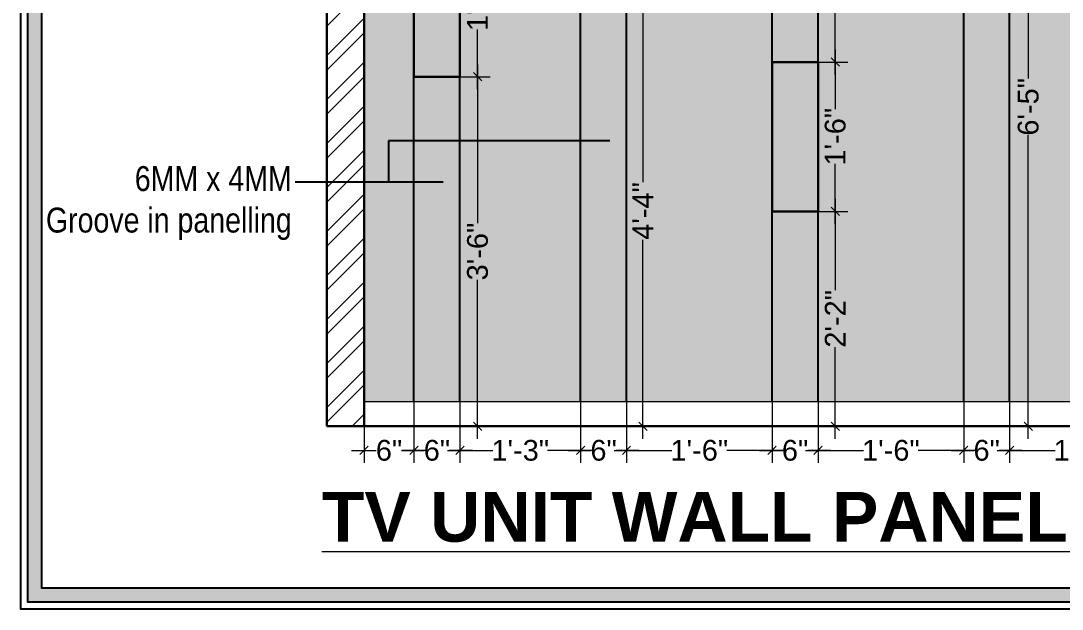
# Model space of a CAD drawing. Header units: millimetres. Extents: x 143362 to 145167, y -178521 to -176194.
# Drawn here: x 144122.3 to 144247.8, y -176871.5 to -176800.6 of the extents above; entities that cross this region are included whole.
import ezdxf
from ezdxf import colors
from ezdxf.entities.mleader import LeaderData, LeaderLine
from ezdxf.math import Vec2, Vec3

# ---------------------------------------------------------------- set-up
doc = ezdxf.new("R2010")
doc.units = ezdxf.units.MM
doc.header["$MEASUREMENT"] = 0
doc.header["$PDMODE"] = 2
doc.layers.get('Defpoints').update_dxf_attribs({"color": 220})
for name, color, linetype, lineweight in [('DIM.', 250, 'Continuous', 13), ('FURNITURE', 32, 'Continuous', 9), ('NAME PLATE', 7, 'Continuous', 25), ('Text', 7, 'Continuous', 15), ('W-HATCH', 8, 'Continuous', 5), ('wall', 7, 'Continuous', 30)]:
    doc.layers.add(name, color=color, linetype=linetype, lineweight=lineweight)
doc.layers.add('GROUND FLOOR  ( HATCH )', color=7, linetype='Continuous')
doc.styles.add('Aerial', font='arial.ttf')
doc.styles.get("Standard").update_dxf_attribs({"font": 'arial.ttf', "height": 6})
doc.styles.add('style4', font='ARIALN.TTF')
doc.dimstyles.new('Cn_BT_9 ( BOLD )', dxfattribs={"dimtxt": 2.5, "dimasz": 1, "dimexe": 1.5, "dimexo": 0, "dimgap": 0.09, "dimtad": 0, "dimdec": 0, "dimzin": 3, "dimdsep": 46, "dimlunit": 4, "dimtxsty": 'Aerial', "dimblk": 'OBLIQUE', "dimcen": 0.09, "dimdle": 1.5, "dimclrd": 1, "dimclre": 1, "dimclrt": 5, "dimadec": 0, "dimazin": 0, "dimtfac": 0.75, "dimtdec": 0, "dimtofl": 0, "dimtmove": 0, "dimatfit": 3, "dimldrblk": 'OBLIQUE', "dimfxl": 0, "dimtolj": 1, "dimtzin": 0, "dimlwd": 15, "dimlwe": 15, "dimarcsym": 0})

# ---------------------------------------------------------------- blocks, each defined once
blk = doc.blocks.new('_Oblique')
at = {"layer": 'wall', "color": 0, "lineweight": -2}
blk.add_line((-0.5, -0.5), (0.5, 0.5), dxfattribs=at)
blk = doc.blocks.new('*D233')
at = {"layer": 'Defpoints', "color": 0, "ltscale": 10, "transparency": 16777216}
for p in [(144163.68, -176846.48, -0.13), (144169.68, -176846.48, -0.13), (144169.68, -176852.39)]:
    blk.add_point(p, dxfattribs=at)
at = {"layer": 'FURNITURE', "color": 1, "lineweight": 15, "ltscale": 10, "transparency": 16777216}
for p, q in [((144163.68, -176846.48), (144163.68, -176853.89)), ((144169.68, -176846.48), (144169.68, -176853.89)), ((144162.18, -176852.39), (144165.15, -176852.39)), ((144171.18, -176852.39), (144168.21, -176852.39))]:
    blk.add_line(p, q, dxfattribs=at)
at = {"layer": 'FURNITURE', "color": 1, "lineweight": 15, "ltscale": 10, "transparency": 16777216, "rotation": 180}
blk.add_blockref('_Oblique', (144163.68, -176852.39), dxfattribs=at)
at = {"layer": 'FURNITURE', "color": 1, "lineweight": 15, "ltscale": 10, "transparency": 16777216}
blk.add_blockref('_Oblique', (144169.68, -176852.39), dxfattribs=at)
at = {"layer": 'FURNITURE', "color": 5, "ltscale": 10, "transparency": 16777216, "insert": (144166.68, -176852.39), "char_height": 2.5, "attachment_point": 5, "style": 'Aerial'}
blk.add_mtext('\\A1;6"', dxfattribs=at)
blk = doc.blocks.new('*D234')
at = {"layer": 'Defpoints', "color": 0, "ltscale": 10, "transparency": 16777216}
for p in [(144169.68, -176846.48, -0.13), (144175.22, -176846.48, -0.13), (144175.22, -176852.39)]:
    blk.add_point(p, dxfattribs=at)
at = {"layer": 'FURNITURE', "color": 1, "lineweight": 15, "ltscale": 10, "transparency": 16777216}
for p, q in [((144169.68, -176846.48), (144169.68, -176853.89)), ((144175.22, -176846.48), (144175.22, -176853.89)), ((144168.18, -176852.39), (144170.91, -176852.39)), ((144176.72, -176852.39), (144173.98, -176852.39))]:
    blk.add_line(p, q, dxfattribs=at)
at = {"layer": 'FURNITURE', "color": 1, "lineweight": 15, "ltscale": 10, "transparency": 16777216, "rotation": 180}
blk.add_blockref('_Oblique', (144169.68, -176852.39), dxfattribs=at)
at = {"layer": 'FURNITURE', "color": 1, "lineweight": 15, "ltscale": 10, "transparency": 16777216}
blk.add_blockref('_Oblique', (144175.22, -176852.39), dxfattribs=at)
at = {"layer": 'FURNITURE', "color": 5, "ltscale": 10, "transparency": 16777216, "insert": (144172.45, -176852.39), "char_height": 2.5, "attachment_point": 5, "style": 'Aerial'}
blk.add_mtext('\\A1;6"', dxfattribs=at)
blk = doc.blocks.new('*D235')
at = {"layer": 'Defpoints', "color": 0, "ltscale": 10, "transparency": 16777216}
for p in [(144175.22, -176846.48, -0.13), (144189.76, -176846.48, -0.13), (144189.76, -176852.39)]:
    blk.add_point(p, dxfattribs=at)
at = {"layer": 'FURNITURE', "color": 1, "lineweight": 15, "ltscale": 10, "transparency": 16777216}
for p, q in [((144175.22, -176846.48), (144175.22, -176853.89)), ((144189.76, -176846.48), (144189.76, -176853.89)), ((144173.72, -176852.39), (144179.19, -176852.39)), ((144191.26, -176852.39), (144185.78, -176852.39))]:
    blk.add_line(p, q, dxfattribs=at)
at = {"layer": 'FURNITURE', "color": 1, "lineweight": 15, "ltscale": 10, "transparency": 16777216, "rotation": 180}
blk.add_blockref('_Oblique', (144175.22, -176852.39), dxfattribs=at)
at = {"layer": 'FURNITURE', "color": 1, "lineweight": 15, "ltscale": 10, "transparency": 16777216}
blk.add_blockref('_Oblique', (144189.76, -176852.39), dxfattribs=at)
at = {"layer": 'FURNITURE', "color": 5, "ltscale": 10, "transparency": 16777216, "insert": (144182.49, -176852.39), "char_height": 2.5, "attachment_point": 5, "style": 'Aerial'}
blk.add_mtext('\\A1;1\'-3"', dxfattribs=at)
blk = doc.blocks.new('*D236')
at = {"layer": 'Defpoints', "color": 0, "ltscale": 10, "transparency": 16777216}
for p in [(144189.76, -176846.48, -0.13), (144195.29, -176846.48, -0.13), (144195.29, -176852.39)]:
    blk.add_point(p, dxfattribs=at)
at = {"layer": 'FURNITURE', "color": 1, "lineweight": 15, "ltscale": 10, "transparency": 16777216}
for p, q in [((144189.76, -176846.48), (144189.76, -176853.89)), ((144195.29, -176846.48), (144195.29, -176853.89)), ((144188.26, -176852.39), (144190.99, -176852.39)), ((144196.79, -176852.39), (144194.06, -176852.39))]:
    blk.add_line(p, q, dxfattribs=at)
at = {"layer": 'FURNITURE', "color": 1, "lineweight": 15, "ltscale": 10, "transparency": 16777216, "rotation": 180}
blk.add_blockref('_Oblique', (144189.76, -176852.39), dxfattribs=at)
at = {"layer": 'FURNITURE', "color": 1, "lineweight": 15, "ltscale": 10, "transparency": 16777216}
blk.add_blockref('_Oblique', (144195.29, -176852.39), dxfattribs=at)
at = {"layer": 'FURNITURE', "color": 5, "ltscale": 10, "transparency": 16777216, "insert": (144192.53, -176852.39), "char_height": 2.5, "attachment_point": 5, "style": 'Aerial'}
blk.add_mtext('\\A1;6"', dxfattribs=at)
blk = doc.blocks.new('*D237')
at = {"layer": 'Defpoints', "color": 0, "ltscale": 10, "transparency": 16777216}
for p in [(144195.29, -176846.48, -0.13), (144212.83, -176846.48, -0.13), (144212.83, -176852.39)]:
    blk.add_point(p, dxfattribs=at)
at = {"layer": 'FURNITURE', "color": 1, "lineweight": 15, "ltscale": 10, "transparency": 16777216}
for p, q in [((144195.29, -176846.48), (144195.29, -176853.89)), ((144212.83, -176846.48), (144212.83, -176853.89)), ((144193.79, -176852.39), (144200.77, -176852.39)), ((144214.33, -176852.39), (144207.36, -176852.39))]:
    blk.add_line(p, q, dxfattribs=at)
at = {"layer": 'FURNITURE', "color": 1, "lineweight": 15, "ltscale": 10, "transparency": 16777216, "rotation": 180}
blk.add_blockref('_Oblique', (144195.29, -176852.39), dxfattribs=at)
at = {"layer": 'FURNITURE', "color": 1, "lineweight": 15, "ltscale": 10, "transparency": 16777216}
blk.add_blockref('_Oblique', (144212.83, -176852.39), dxfattribs=at)
at = {"layer": 'FURNITURE', "color": 5, "ltscale": 10, "transparency": 16777216, "insert": (144204.06, -176852.39), "char_height": 2.5, "attachment_point": 5, "style": 'Aerial'}
blk.add_mtext('\\A1;1\'-6"', dxfattribs=at)
blk = doc.blocks.new('*D238')
at = {"layer": 'Defpoints', "color": 0, "ltscale": 10, "transparency": 16777216}
for p in [(144212.83, -176846.48, -0.13), (144218.37, -176846.48, -0.13), (144218.37, -176852.39)]:
    blk.add_point(p, dxfattribs=at)
at = {"layer": 'FURNITURE', "color": 1, "lineweight": 15, "ltscale": 10, "transparency": 16777216}
for p, q in [((144212.83, -176846.48), (144212.83, -176853.89)), ((144218.37, -176846.48), (144218.37, -176853.89)), ((144211.33, -176852.39), (144214.07, -176852.39)), ((144219.87, -176852.39), (144217.14, -176852.39))]:
    blk.add_line(p, q, dxfattribs=at)
at = {"layer": 'FURNITURE', "color": 1, "lineweight": 15, "ltscale": 10, "transparency": 16777216, "rotation": 180}
blk.add_blockref('_Oblique', (144212.83, -176852.39), dxfattribs=at)
at = {"layer": 'FURNITURE', "color": 1, "lineweight": 15, "ltscale": 10, "transparency": 16777216}
blk.add_blockref('_Oblique', (144218.37, -176852.39), dxfattribs=at)
at = {"layer": 'FURNITURE', "color": 5, "ltscale": 10, "transparency": 16777216, "insert": (144215.6, -176852.39), "char_height": 2.5, "attachment_point": 5, "style": 'Aerial'}
blk.add_mtext('\\A1;6"', dxfattribs=at)
blk = doc.blocks.new('*D239')
at = {"layer": 'Defpoints', "color": 0, "ltscale": 10, "transparency": 16777216}
for p in [(144218.37, -176846.48, -0.13), (144235.91, -176846.48, -0.13), (144235.91, -176852.39)]:
    blk.add_point(p, dxfattribs=at)
at = {"layer": 'FURNITURE', "color": 1, "lineweight": 15, "ltscale": 10, "transparency": 16777216}
for p, q in [((144218.37, -176846.48), (144218.37, -176853.89)), ((144235.91, -176846.48), (144235.91, -176853.89)), ((144216.87, -176852.39), (144223.85, -176852.39)), ((144237.41, -176852.39), (144230.44, -176852.39))]:
    blk.add_line(p, q, dxfattribs=at)
at = {"layer": 'FURNITURE', "color": 1, "lineweight": 15, "ltscale": 10, "transparency": 16777216, "rotation": 180}
blk.add_blockref('_Oblique', (144218.37, -176852.39), dxfattribs=at)
at = {"layer": 'FURNITURE', "color": 1, "lineweight": 15, "ltscale": 10, "transparency": 16777216}
blk.add_blockref('_Oblique', (144235.91, -176852.39), dxfattribs=at)
at = {"layer": 'FURNITURE', "color": 5, "ltscale": 10, "transparency": 16777216, "insert": (144227.14, -176852.39), "char_height": 2.5, "attachment_point": 5, "style": 'Aerial'}
blk.add_mtext('\\A1;1\'-6"', dxfattribs=at)
blk = doc.blocks.new('*D240')
at = {"layer": 'Defpoints', "color": 0, "ltscale": 10, "transparency": 16777216}
for p in [(144235.91, -176846.48, -0.13), (144241.45, -176846.48, -0.13), (144241.45, -176852.39)]:
    blk.add_point(p, dxfattribs=at)
at = {"layer": 'FURNITURE', "color": 1, "lineweight": 15, "ltscale": 10, "transparency": 16777216}
for p, q in [((144235.91, -176846.48), (144235.91, -176853.89)), ((144241.45, -176846.48), (144241.45, -176853.89)), ((144234.41, -176852.39), (144237.15, -176852.39)), ((144242.95, -176852.39), (144240.21, -176852.39))]:
    blk.add_line(p, q, dxfattribs=at)
at = {"layer": 'FURNITURE', "color": 1, "lineweight": 15, "ltscale": 10, "transparency": 16777216, "rotation": 180}
blk.add_blockref('_Oblique', (144235.91, -176852.39), dxfattribs=at)
at = {"layer": 'FURNITURE', "color": 1, "lineweight": 15, "ltscale": 10, "transparency": 16777216}
blk.add_blockref('_Oblique', (144241.45, -176852.39), dxfattribs=at)
at = {"layer": 'FURNITURE', "color": 5, "ltscale": 10, "transparency": 16777216, "insert": (144238.68, -176852.39), "char_height": 2.5, "attachment_point": 5, "style": 'Aerial'}
blk.add_mtext('\\A1;6"', dxfattribs=at)
blk = doc.blocks.new('*D241')
at = {"layer": 'Defpoints', "color": 0, "ltscale": 10, "transparency": 16777216}
for p in [(144241.45, -176846.48, -0.13), (144258.99, -176846.48, -1.01), (144258.99, -176852.39)]:
    blk.add_point(p, dxfattribs=at)
at = {"layer": 'FURNITURE', "color": 1, "lineweight": 15, "ltscale": 10, "transparency": 16777216}
for p, q in [((144241.45, -176846.48), (144241.45, -176853.89)), ((144258.99, -176846.48), (144258.99, -176853.89)), ((144239.95, -176852.39), (144246.92, -176852.39)), ((144260.49, -176852.39), (144253.51, -176852.39))]:
    blk.add_line(p, q, dxfattribs=at)
at = {"layer": 'FURNITURE', "color": 1, "lineweight": 15, "ltscale": 10, "transparency": 16777216, "rotation": 180}
blk.add_blockref('_Oblique', (144241.45, -176852.39), dxfattribs=at)
at = {"layer": 'FURNITURE', "color": 1, "lineweight": 15, "ltscale": 10, "transparency": 16777216}
blk.add_blockref('_Oblique', (144258.99, -176852.39), dxfattribs=at)
at = {"layer": 'FURNITURE', "color": 5, "ltscale": 10, "transparency": 16777216, "insert": (144250.22, -176852.39), "char_height": 2.5, "attachment_point": 5, "style": 'Aerial'}
blk.add_mtext('\\A1;1\'-6"', dxfattribs=at)
blk = doc.blocks.new('*D248')
at = {"layer": 'Defpoints', "color": 0, "ltscale": 10, "transparency": 16777216}
for p in [(144175.22, -176807.36, -0.13), (144175.22, -176849.48), (144177.35, -176849.48)]:
    blk.add_point(p, dxfattribs=at)
at = {"layer": 'FURNITURE', "color": 1, "lineweight": 15, "ltscale": 10, "transparency": 16777216}
for p, q in [((144177.35, -176805.86), (144177.35, -176825.01)), ((144175.22, -176807.36), (144178.85, -176807.36)), ((144177.35, -176850.98), (144177.35, -176831.83)), ((144175.22, -176849.48), (144178.85, -176849.48))]:
    blk.add_line(p, q, dxfattribs=at)
for p, rotation in [((144177.35, -176807.36), 90), ((144177.35, -176849.48), 270)]:
    blk.add_blockref('_Oblique', p, dxfattribs=dict(at, rotation=rotation))
at = {"layer": 'FURNITURE', "color": 5, "ltscale": 10, "transparency": 16777216, "insert": (144177.35, -176828.42), "char_height": 2.5, "attachment_point": 5, "rotation": 90, "style": 'Aerial'}
blk.add_mtext('\\A1;3\'-6"', dxfattribs=at)
blk = doc.blocks.new('*D249')
at = {"layer": 'Defpoints', "color": 0, "ltscale": 10, "transparency": 16777216}
for p in [(144175.22, -176789.36, -0.13), (144177.35, -176789.36), (144175.22, -176807.36, -0.13)]:
    blk.add_point(p, dxfattribs=at)
at = {"layer": 'FURNITURE', "color": 1, "lineweight": 15, "ltscale": 10, "transparency": 16777216}
for p, q in [((144177.35, -176787.86), (144177.35, -176795.07)), ((144175.22, -176789.36), (144178.85, -176789.36)), ((144177.35, -176808.86), (144177.35, -176801.66)), ((144175.22, -176807.36), (144178.85, -176807.36))]:
    blk.add_line(p, q, dxfattribs=at)
for p, rotation in [((144177.35, -176789.36), 90), ((144177.35, -176807.36), 270)]:
    blk.add_blockref('_Oblique', p, dxfattribs=dict(at, rotation=rotation))
at = {"layer": 'FURNITURE', "color": 5, "ltscale": 10, "transparency": 16777216, "insert": (144177.35, -176798.36), "char_height": 2.5, "attachment_point": 5, "rotation": 90, "style": 'Aerial'}
blk.add_mtext('\\A1;1\'-6"', dxfattribs=at)
blk = doc.blocks.new('*D257')
at = {"layer": 'Defpoints', "color": 0, "ltscale": 10, "transparency": 16777216}
for p in [(144195.29, -176797.58, -1.01), (144195.29, -176849.48), (144197.26, -176849.48)]:
    blk.add_point(p, dxfattribs=at)
at = {"layer": 'FURNITURE', "color": 1, "lineweight": 15, "ltscale": 10, "transparency": 16777216}
for p, q in [((144197.26, -176796.08), (144197.26, -176820.07)), ((144195.29, -176797.58), (144198.76, -176797.58)), ((144197.26, -176850.98), (144197.26, -176826.99)), ((144195.29, -176849.48), (144198.76, -176849.48))]:
    blk.add_line(p, q, dxfattribs=at)
for p, rotation in [((144197.26, -176797.58), 90), ((144197.26, -176849.48), 270)]:
    blk.add_blockref('_Oblique', p, dxfattribs=dict(at, rotation=rotation))
at = {"layer": 'FURNITURE', "color": 5, "ltscale": 10, "transparency": 16777216, "insert": (144197.26, -176823.53), "char_height": 2.5, "attachment_point": 5, "rotation": 90, "style": 'Aerial'}
blk.add_mtext('\\A1;4\'-4"', dxfattribs=at)
blk = doc.blocks.new('*D260')
at = {"layer": 'Defpoints', "color": 0, "ltscale": 10, "transparency": 16777216}
for p in [(144218.37, -176762.48, -0.13), (144218.37, -176805.58, -0.88), (144220.44, -176805.58)]:
    blk.add_point(p, dxfattribs=at)
at = {"layer": 'FURNITURE', "color": 1, "lineweight": 15, "ltscale": 10, "transparency": 16777216}
for p, q in [((144220.44, -176760.98), (144220.44, -176780.62)), ((144218.37, -176762.48), (144221.94, -176762.48)), ((144220.44, -176807.08), (144220.44, -176787.44)), ((144218.37, -176805.58), (144221.94, -176805.58))]:
    blk.add_line(p, q, dxfattribs=at)
for p, rotation in [((144220.44, -176762.48), 90), ((144220.44, -176805.58), 270)]:
    blk.add_blockref('_Oblique', p, dxfattribs=dict(at, rotation=rotation))
at = {"layer": 'FURNITURE', "color": 5, "ltscale": 10, "transparency": 16777216, "insert": (144220.44, -176784.03), "char_height": 2.5, "attachment_point": 5, "rotation": 90, "style": 'Aerial'}
blk.add_mtext('\\A1;3\'-7"', dxfattribs=at)
blk = doc.blocks.new('*D261')
at = {"layer": 'Defpoints', "color": 0, "ltscale": 10, "transparency": 16777216}
for p in [(144218.37, -176805.58, -0.88), (144218.37, -176823.58, -0.88), (144220.44, -176823.58)]:
    blk.add_point(p, dxfattribs=at)
at = {"layer": 'FURNITURE', "color": 1, "lineweight": 15, "ltscale": 10, "transparency": 16777216}
for p, q in [((144220.44, -176804.08), (144220.44, -176811.28)), ((144218.37, -176805.58), (144221.94, -176805.58)), ((144220.44, -176825.08), (144220.44, -176817.87)), ((144218.37, -176823.58), (144221.94, -176823.58))]:
    blk.add_line(p, q, dxfattribs=at)
for p, rotation in [((144220.44, -176805.58), 90), ((144220.44, -176823.58), 270)]:
    blk.add_blockref('_Oblique', p, dxfattribs=dict(at, rotation=rotation))
at = {"layer": 'FURNITURE', "color": 5, "ltscale": 10, "transparency": 16777216, "insert": (144220.44, -176814.58), "char_height": 2.5, "attachment_point": 5, "rotation": 90, "style": 'Aerial'}
blk.add_mtext('\\A1;1\'-6"', dxfattribs=at)
blk = doc.blocks.new('*D262')
at = {"layer": 'Defpoints', "color": 0, "ltscale": 10, "transparency": 16777216}
for p in [(144218.37, -176823.58, -0.88), (144218.37, -176849.48, -0.13), (144220.44, -176849.48)]:
    blk.add_point(p, dxfattribs=at)
at = {"layer": 'FURNITURE', "color": 1, "lineweight": 15, "ltscale": 10, "transparency": 16777216}
for p, q in [((144220.44, -176822.08), (144220.44, -176833.09)), ((144218.37, -176823.58), (144221.94, -176823.58)), ((144220.44, -176850.98), (144220.44, -176839.96)), ((144218.37, -176849.48), (144221.94, -176849.48))]:
    blk.add_line(p, q, dxfattribs=at)
for p, rotation in [((144220.44, -176823.58), 90), ((144220.44, -176849.48), 270)]:
    blk.add_blockref('_Oblique', p, dxfattribs=dict(at, rotation=rotation))
at = {"layer": 'FURNITURE', "color": 5, "ltscale": 10, "transparency": 16777216, "insert": (144220.44, -176836.53), "char_height": 2.5, "attachment_point": 5, "rotation": 90, "style": 'Aerial'}
blk.add_mtext('\\A1;2\'-2"', dxfattribs=at)
blk = doc.blocks.new('*D265')
at = {"layer": 'Defpoints', "color": 0, "ltscale": 10, "transparency": 16777216}
for p in [(144241.45, -176772.48, -0.13), (144241.45, -176849.48), (144243.69, -176849.48)]:
    blk.add_point(p, dxfattribs=at)
at = {"layer": 'FURNITURE', "color": 1, "lineweight": 15, "ltscale": 10, "transparency": 16777216}
for p, q in [((144243.69, -176770.98), (144243.69, -176807.56)), ((144241.45, -176772.48), (144245.19, -176772.48)), ((144243.69, -176850.98), (144243.69, -176814.4)), ((144241.45, -176849.48), (144245.19, -176849.48))]:
    blk.add_line(p, q, dxfattribs=at)
for p, rotation in [((144243.69, -176772.48), 90), ((144243.69, -176849.48), 270)]:
    blk.add_blockref('_Oblique', p, dxfattribs=dict(at, rotation=rotation))
at = {"layer": 'FURNITURE', "color": 5, "ltscale": 10, "transparency": 16777216, "insert": (144243.69, -176810.98), "char_height": 2.5, "attachment_point": 5, "rotation": 90, "style": 'Aerial'}
blk.add_mtext('\\A1;6\'-5"', dxfattribs=at)
blk = doc.blocks.new('LAYOUT FILE')
at = {"layer": 'NAME PLATE', "true_color": 0xd39e00}
h = blk.add_hatch(color=42, dxfattribs=at)
h.paths.add_polyline_path([(3346889.83, -513806.18), (3346889.83, -514260.7), (3347535.56, -514260.7), (3347535.56, -513806.18)])
h.paths.add_polyline_path([(3346894.36, -513810.71), (3347531.03, -513810.71), (3347531.03, -514256.17), (3346894.36, -514256.17)], flags=16)
at = {"layer": 'NAME PLATE', "color": 42, "true_color": 0xd39e00}
for points in [[(3346887.56, -513803.91), (3347537.83, -513803.91), (3347537.83, -514262.96), (3346887.56, -514262.96)], [(3346889.83, -513806.18), (3347535.56, -513806.18), (3347535.56, -514260.7), (3346889.83, -514260.7)], [(3346894.36, -513810.71), (3347531.03, -513810.71), (3347531.03, -514256.17), (3346894.36, -514256.17)]]:
    blk.add_lwpolyline(points, close=True, dxfattribs=at)

msp = doc.modelspace()

# ---------------------------------------------------------------- hatches: boundary and pattern name
at = {"layer": 'GROUND FLOOR  ( HATCH )', "ltscale": 10, "true_color": 0xf9f8f6}
h = msp.add_hatch(color=7, dxfattribs=at)
h.dxf.hatch_style = 1
h.paths.add_polyline_path([(144313.68, -176750.48), (144306.68, -176750.48), (144306.68, -176755.48), (144305.68, -176755.48), (144305.68, -176731.48), (144282.06, -176731.48), (144282.06, -176730.99), (144282.06, -176728.48), (144264.53, -176728.48), (144264.53, -176731.99), (144264.53, -176732.48), (144258.99, -176732.48), (144258.99, -176731.99), (144258.99, -176731.48), (144218.37, -176731.48), (144218.37, -176731.99), (144218.37, -176732.48), (144212.83, -176732.48), (144212.83, -176731.99), (144212.83, -176728.48), (144195.29, -176728.48), (144195.29, -176730.99), (144195.29, -176730.99), (144195.29, -176731.48), (144163.68, -176731.48), (144163.68, -176846.48), (144313.68, -176846.48)])
at = {"layer": 'W-HATCH', "ltscale": 10}
h = msp.add_hatch(dxfattribs=at)
h.set_pattern_fill('ANSI32', color=256, scale=10, style=0)
h.set_pattern_definition([(45, (385.6663, -661.9898), (-2.65165043, 2.65165043), []), (45, (387.434, -661.9898), (-2.65165043, 2.65165043), [])])
h.paths.add_polyline_path([(144163.68, -176725.48), (144159.18, -176725.48), (144159.18, -176849.48), (144163.68, -176849.48)])

# ---------------------------------------------------------------- linework, layer by layer
at = {"layer": 'FURNITURE', "lineweight": 25, "ltscale": 10}
for p, q in [((144169.68, -176846.48, -0.13), (144169.68, -176731.48, -0.13)), ((144175.22, -176846.48, -0.13), (144175.22, -176731.48, -0.13)), ((144189.76, -176846.48, -1.01), (144189.76, -176731.48, -1.01)), ((144195.29, -176846.48, -1.01), (144195.29, -176731.48, -1.01)), ((144212.83, -176846.48, -0.13), (144212.83, -176731.38, -0.13)), ((144218.37, -176846.48, -0.13), (144218.37, -176731.38, -0.13)), ((144235.91, -176846.48, -0.13), (144235.91, -176731.48, -0.13)), ((144241.45, -176846.48, -0.13), (144241.45, -176731.48, -0.13))]:
    msp.add_line(p, q, dxfattribs=at)
at = {"layer": 'FURNITURE', "ltscale": 10}
msp.add_line((144163.68, -176846.48, -0.13), (144313.68, -176846.48, -0.13), dxfattribs=at)
at = {"layer": 'FURNITURE', "color": 251, "lineweight": 30, "ltscale": 10, "true_color": 0x636466}
for points, elevation in [([(144169.68, -176807.36), (144175.22, -176807.36), (144175.22, -176789.36), (144169.68, -176789.36)], -0.13), ([(144212.83, -176823.58), (144218.37, -176823.58), (144218.37, -176805.58), (144212.83, -176805.58)], -0.88)]:
    msp.add_lwpolyline(points, close=True, dxfattribs=dict(at, elevation=elevation))
at = {"layer": 'wall', "lineweight": 30}
for p, q in [((144159.18, -176725.48, -0.25), (144159.18, -176849.48, -0.25)), ((144163.68, -176725.48, -0.25), (144163.68, -176849.48, -0.25)), ((144318.18, -176849.48, -0.13), (144159.18, -176849.48, -0.13))]:
    msp.add_line(p, q, dxfattribs=at)

# ---------------------------------------------------------------- block references
at = {"layer": 'NAME PLATE', "lineweight": 0, "xscale": 0.3716284634624144, "yscale": 0.3716284634624144, "zscale": 0.3716284634624144}
msp.add_blockref('LAYOUT FILE', (-1099676.36, 14243.23, 0.13), dxfattribs=at)

# ---------------------------------------------------------------- texts
at = {"layer": 'DIM.', "color": 1, "insert": (144158.59, -176857.39), "char_height": 6, "attachment_point": 1}
msp.add_mtext_dynamic_manual_height_columns('{\\fArial|b1|i0|c0|p34;\\LTV UNIT WALL PANELLING - DETAIL}', width=153.7705, gutter_width=1, heights=[0], dxfattribs=at)

# ---------------------------------------------------------------- dimensions: what is measured, and where the dimension line sits
at = {"layer": 'FURNITURE', "ltscale": 10}
for base, p1, p2, picture, middle in [((144220.44, -176805.58), (144218.37, -176762.48, -0.13), (144218.37, -176805.58, -0.88), '*D260', (144220.44, -176784.03)), ((144243.69, -176849.48), (144241.45, -176772.48, -0.13), (144241.45, -176849.48), '*D265', (144243.69, -176810.98)), ((144177.35, -176789.36), (144175.22, -176807.36, -0.13), (144175.22, -176789.36, -0.13), '*D249', (144177.35, -176798.36)), ((144197.26, -176849.48), (144195.29, -176797.58, -1.01), (144195.29, -176849.48), '*D257', (144197.26, -176823.53)), ((144220.44, -176823.58), (144218.37, -176805.58, -0.88), (144218.37, -176823.58, -0.88), '*D261', (144220.44, -176814.58)), ((144220.44, -176849.48), (144218.37, -176823.58, -0.88), (144218.37, -176849.48, -0.13), '*D262', (144220.44, -176836.53))]:
    dim = msp.add_linear_dim(base=base, p1=p1, p2=p2, angle=90, dimstyle='Cn_BT_9 ( BOLD )', override={"dimtmove": 1}, dxfattribs=at)
    dim.commit()
    dim.dimension.update_dxf_attribs({"geometry": picture, "text_midpoint": middle})
dim = msp.add_linear_dim(base=(144177.35, -176849.48), p1=(144175.22, -176807.36, -0.13), p2=(144175.22, -176849.48), angle=90, dimstyle='Cn_BT_9 ( BOLD )', dxfattribs=at)
dim.commit()
dim.dimension.update_dxf_attribs({"geometry": '*D248', "text_midpoint": (144177.35, -176828.42)})
dim = msp.add_linear_dim(base=(144169.68, -176852.39), p1=(144163.68, -176846.48, -0.13), p2=(144169.68, -176846.48, -0.13), dimstyle='Cn_BT_9 ( BOLD )', dxfattribs=at)
dim.commit()
dim.dimension.update_dxf_attribs({"geometry": '*D233', "text_midpoint": (144166.68, -176852.39)})
for base, p1, p2, picture, middle in [((144175.22, -176852.39), (144169.68, -176846.48, -0.13), (144175.22, -176846.48, -0.13), '*D234', (144172.45, -176852.39)), ((144189.76, -176852.39), (144175.22, -176846.48, -0.13), (144189.76, -176846.48, -0.13), '*D235', (144182.49, -176852.39)), ((144195.29, -176852.39), (144189.76, -176846.48, -0.13), (144195.29, -176846.48, -0.13), '*D236', (144192.53, -176852.39)), ((144212.83, -176852.39), (144195.29, -176846.48, -0.13), (144212.83, -176846.48, -0.13), '*D237', (144204.06, -176852.39)), ((144218.37, -176852.39), (144212.83, -176846.48, -0.13), (144218.37, -176846.48, -0.13), '*D238', (144215.6, -176852.39)), ((144235.91, -176852.39), (144218.37, -176846.48, -0.13), (144235.91, -176846.48, -0.13), '*D239', (144227.14, -176852.39)), ((144241.45, -176852.39), (144235.91, -176846.48, -0.13), (144241.45, -176846.48, -0.13), '*D240', (144238.68, -176852.39)), ((144258.99, -176852.39), (144241.45, -176846.48, -0.13), (144258.99, -176846.48, -1.01), '*D241', (144250.22, -176852.39))]:
    dim = msp.add_linear_dim(base=base, p1=p1, p2=p2, dimstyle='Cn_BT_9 ( BOLD )', override={"dimtmove": 1}, dxfattribs=at)
    dim.commit()
    dim.dimension.update_dxf_attribs({"geometry": picture, "text_midpoint": middle})

# ---------------------------------------------------------------- leaders
at = {"layer": 'Text', "color": 1, "lineweight": 0, "ltscale": 20}
ml = msp.add_multileader_mtext('Standard', dxfattribs=at)
ml.set_content('', color=1, style='style4')
ml.set_leader_properties()
ml.build(insert=Vec2(0, 0))
ml.multileader.update_dxf_attribs({"dogleg_length": 2.02, "arrow_head_size": 2})
ctx = ml.context
ctx.base_point, ctx.char_height, ctx.arrow_head_size, ctx.landing_gap_size, ctx.plane_origin, ctx.plane_x_axis, ctx.plane_y_axis = Vec3(144166.63, -176820.87, -1.01), 3, 2, 0.4, Vec3(144183.32, -176815.07, -1.01), Vec3(0, 1), Vec3(-1, 0)
ctx.text_align_type = 2
notes = []
notes.append((ctx, [(0, (1, 1, 0), (144166.63, -176815.07, -1.01), (0, -1), 5, [(0, [(144195.29, -176815.07, -1.01)], 0, [])])]))
ctx.mtext.insert, ctx.mtext.text_direction, ctx.mtext.rotation, ctx.mtext.alignment = Vec3(144165.13, -176820.47, -1.01), Vec3(0, 1), 1.570796, 3
ml = msp.add_multileader_mtext('Standard', dxfattribs=at)
ml.set_content('6MM x 4MM\\PGroove in panelling', color=1, style='style4')
ml.set_leader_properties()
ml.build(insert=Vec2(0, 0))
ml.multileader.update_dxf_attribs({"dogleg_length": 2.02, "arrow_head_size": 2})
ctx = ml.context
ctx.base_point, ctx.char_height, ctx.arrow_head_size, ctx.landing_gap_size, ctx.plane_origin = Vec3(144125.38, -176820.07, -0.13), 3, 2, 0.4, Vec3(144216.6, -176820.07, -0.13)
ctx.text_align_type = 2
notes.append((ctx, [(0, (1, 1, 0), (144157.39, -176820.07, -0.13), (-1, 0), 2.02, [(0, [(144175.22, -176820.07, -0.13)], 0, [])])]))
ctx.mtext.insert, ctx.mtext.alignment = Vec3(144154.96, -176818.13, -0.13), 3
for ctx, leaders in notes:
    for number, flags, end, landing, length, lines in leaders:
        leader = LeaderData()
        leader.index, (leader.has_last_leader_line, leader.has_dogleg_vector, leader.attachment_direction) = number, flags
        leader.last_leader_point, leader.dogleg_vector, leader.dogleg_length = Vec3(end), Vec3(landing), length
        for number, points, colour, breaks in lines:
            line = LeaderLine()
            line.index, line.vertices, line.color, line.breaks = number, Vec3.list(points), colors.encode_raw_color(colour), breaks
            leader.lines.append(line)
        ctx.leaders.append(leader)

doc.saveas('drawing.dxf')
